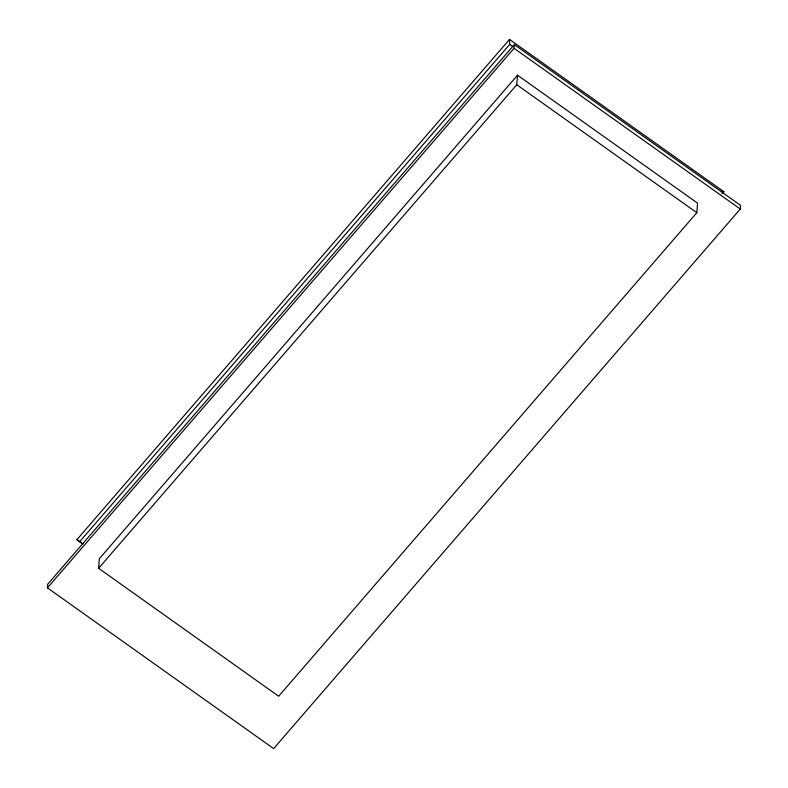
<?xml version="1.0" encoding="UTF-8"?>
<svg xmlns="http://www.w3.org/2000/svg" width="788" height="788" viewBox="0 0 788 788"><rect width="100%" height="100%" fill="white"/><g stroke="black" fill="none" stroke-linecap="round" stroke-linejoin="round"><path stroke-width="1.18" d="M47.447 587.858L47.733 584.174L514.347 44.62L740.553 205.353L740.267 209.047L273.653 748.6L47.447 587.858L514.062 48.304L514.347 44.62M98.608 568.286L99.337 558.731L517.509 75.195L697.557 203.137L696.819 212.691L278.656 696.228L98.608 568.286L516.77 84.749L517.509 75.195M82.671 543.818L76.869 539.672L509.511 39.4L723.945 191.779L722.33 193.631M79.677 541.681L509.718 44.414L509.511 39.4M722.163 193.247L723.945 191.779L721.69 191.317M509.718 44.414L512.712 46.551M514.062 48.304L740.267 209.047M516.77 84.749L696.819 212.691M76.869 539.672L82.878 543.937"/></g></svg>
